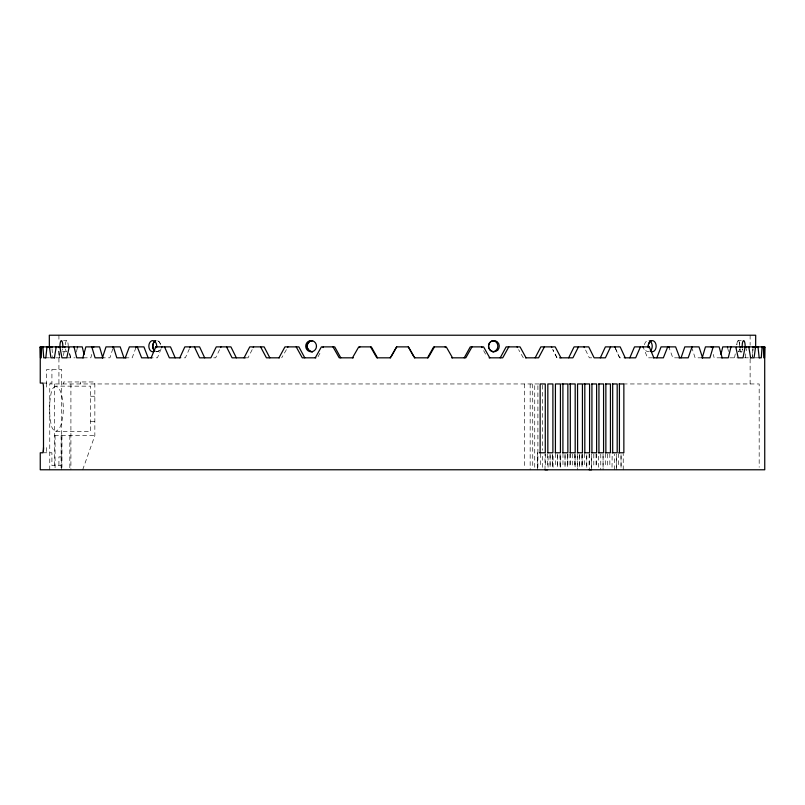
<?xml version="1.0" encoding="UTF-8"?>
<svg xmlns="http://www.w3.org/2000/svg" width="805" height="805" viewBox="0 0 805 805"><rect width="100%" height="100%" fill="white"/><g stroke="black" fill="none" stroke-linecap="round" stroke-linejoin="round"><path stroke-width="0.6" stroke-dasharray="4.03 3.02" d="M534.741 467.292L534.741 383.955M537.317 469.778L537.327 452.782L537.307 467.353M537.891 467.282L537.891 383.955M542.449 467.353L542.449 453.99M545.015 469.778L545.015 453.99M548.054 467.282L548.054 453.607M553.075 467.282L553.075 453.607M560.501 467.282L560.501 453.607M577.497 467.282L577.497 453.607L577.497 469.778M591.514 469.778L591.514 453.99M591.595 467.282L591.595 453.607M598.518 467.282L598.518 453.607M603.066 467.282L603.066 453.607M612.031 467.282L612.152 453.99M614.376 469.778L614.376 453.99M616.499 467.292L616.509 453.607M616.59 469.778L616.59 453.99M623.231 469.778L623.231 453.607M745.289 357.823L746.487 348.706M63.464 355.538L64.561 348.706M734.522 357.823L735.599 352.127M76.405 352.127L77.391 347.569M91.76 354.401L90.834 357.823L82.845 357.823M112.821 348.706L109.913 357.823L102.406 357.823M82.684 469.778L94.849 435.606L94.849 381.962L63.726 381.962L63.726 383.955M135.944 347.569L132.191 357.823L125.258 357.823M161.161 348.706L157.438 357.823L151.149 357.823M189.437 348.706L185.361 357.823L180.914 357.823M219.614 349.622L215.67 357.823L210.88 357.823M252.196 349.622L248.02 357.823L246.048 357.823M286.429 349.622L281.7 357.823M317.995 356.796L321.366 350.648M55.656 386.148C50.524 388.181 51.047 395.597 50.041 400.125A22.087 5.152 -90 0 0 50.041 417.453C51.047 421.981 50.524 429.397 55.656 431.43L90.663 431.43L90.663 386.148L55.656 386.148C61.723 388.765 61.905 397.257 63.021 402.923A21.272 7.446 90 0 1 63.021 414.645C61.905 420.311 61.723 428.813 55.656 431.43M63.515 340.606L66.775 340.606M739.664 346.17A5.575 1.439 90 0 0 738.416 340.646A5.575 1.439 90 0 0 736.827 344.731A5.575 1.439 -90 0 1 738.225 340.606L741.486 340.606M62.428 351.745L66.775 351.745M738.225 351.745L742.572 351.745M46.811 357.823L49.508 357.823M55.937 357.823L61.341 357.823M66.785 357.823L75.177 357.823M523.3 357.823L518.581 349.622M556.98 357.823L552.804 349.622L556.98 357.823L558.952 357.823M591.745 357.823L589.33 357.823L585.396 349.622M615.563 348.706L619.639 357.823L625.203 357.823M652.593 357.823L647.562 357.823L643.376 347.569M678.585 357.823L672.809 357.823L669.056 347.569M702.02 357.823L695.087 357.823L692.179 348.706M721.018 357.823L714.166 357.823L713.25 354.401M729.823 357.823L738.215 357.823M744.384 357.823L749.063 357.823M754.798 357.823L758.189 357.823M42.836 383.079L51.923 383.079L51.923 369.394M538.907 383.955L49.759 383.955L49.759 469.778M623.231 383.955L759.175 383.955L759.175 467.292M90.663 396.251L94.849 396.251M90.663 421.327L94.849 421.327M54.428 435.606L94.849 435.606M42.836 452.782L51.923 452.782L51.923 465.592L61.713 465.592M61.713 456.888L58.926 456.888L58.926 465.592M483.634 350.648L487.005 356.796M615.06 347.569L619.639 357.823M727.609 347.569L728.595 352.127M740.439 348.706L741.536 355.538M52.033 348.706L52.607 356.685M621.047 467.353L621.037 453.99L621.058 467.353M750.119 335.222L750.119 345.214M750.119 358.96L750.119 383.955M618.653 453.607L618.653 467.292M609.808 453.607L609.878 467.353M607.604 453.99L607.604 467.353M605.33 453.607L605.33 467.282M603.066 453.99L603.066 469.778M600.772 453.99L600.772 469.778M596.233 453.607L596.233 467.282M596.133 453.99L596.133 467.353M593.808 453.99L593.808 467.353M589.28 453.607L589.28 469.778M589.129 453.99L589.129 467.353M584.601 453.607L584.601 467.282M582.226 453.607L582.226 467.282M574.8 453.99L574.8 467.353M572.385 453.99L572.385 467.353M570.272 453.607L570.272 467.282M569.95 453.99L569.95 467.353M567.857 453.607L567.857 467.282M562.967 453.607L562.967 467.282M555.581 453.607L555.581 467.282M547.571 453.99L547.571 467.353M545.538 453.607L545.538 467.282M542.449 385.203L542.449 450.277M540.447 453.607L540.447 467.282M532.719 383.955L532.739 467.292M530.163 383.955L530.163 469.778M524.488 383.955L524.488 467.292M80.661 381.962L80.661 383.955M70.91 383.955L70.91 469.778M69.844 435.606L69.844 469.778M61.955 435.606L61.955 467.333M61.713 469.778L61.713 369.394L46.7 369.394L46.7 383.079M61.1 435.606L61.1 469.778M58.926 335.222L58.926 341.33M58.926 351.091L58.926 383.955M55.072 435.606L55.072 469.778M54.428 383.955L54.428 467.333M46.348 383.079L46.348 388.302M46.348 447.55L46.348 452.782M66.402 351.554A5.575 1.439 90 0 1 65.527 348.957M65.386 344.731A5.575 1.439 90 0 1 66.966 340.646A5.575 1.439 90 0 1 68.214 346.17M62.629 348.957A5.575 1.489 -90 0 1 62.398 350.115M738.225 340.606A5.575 1.439 -90 0 1 739.614 344.731M649.283 351.554A5.575 3.945 -90 0 1 644.855 348.957M644.463 344.731A5.575 3.945 -90 0 1 648.267 340.606M550.087 453.99L550.087 467.353L550.087 453.99M552.602 453.99L552.602 467.353L552.602 453.99M557.624 453.99L557.624 467.353L557.624 453.99M560.109 453.99L560.109 467.353L560.109 453.99M565.04 453.99L565.04 467.353L565.04 453.99M567.505 453.99L567.505 467.353L567.505 453.99M575.102 453.607L575.102 467.282L575.102 453.607M579.63 453.99L579.62 467.343L579.63 453.99M582.025 453.99L582.005 467.343L582.025 453.99M752.967 348.706L752.393 356.685L752.977 348.706M70.478 357.823L69.401 352.127L70.478 357.823M59.711 357.823L58.805 350.99L59.711 357.823M586.754 467.353L586.754 453.99L586.754 467.353M160.537 344.731A5.575 3.945 -90 0 0 156.733 340.606A5.575 3.945 90 0 1 160.537 344.731M155.717 351.554A5.575 3.945 -90 0 0 160.145 348.957A5.575 3.945 90 0 1 155.717 351.554M738.598 351.554A5.575 1.439 -90 0 0 739.473 348.957A5.575 1.439 90 0 1 738.598 351.554M742.371 348.957A5.575 1.489 -90 0 0 742.602 350.115A5.575 1.489 90 0 1 742.371 348.957"/><path stroke-width="1.21" d="M763.371 347.569L763.331 346.875L763.834 357.823L764.529 357.823L764.7 346.875L764.75 469.778L40.25 469.778L40.25 452.782L42.836 452.782L43.299 451.253A5.202 0.684 90 0 0 43.5 447.55L43.5 388.302A5.202 0.684 -90 0 0 43.299 384.609L42.836 383.079L40.25 383.079L40.25 346.875L68.425 346.875L68.546 347.569M755.694 346.875L755.643 347.569L755.694 335.222L49.306 335.222L49.357 347.569L49.357 346.875M764.69 347.569L764.7 346.875L736.575 346.875L736.444 347.569M41.629 347.569L41.669 346.875L41.166 357.823L40.471 357.823L40.3 346.875L40.3 347.569M50.655 347.569L50.685 346.875M762.053 347.569L762.094 346.875L761.278 357.823L759.035 357.823M753.057 347.569L753.108 346.875M55.807 347.569L55.877 346.875M45.825 357.823L46.982 346.875L46.901 347.569M755.462 347.569L755.553 346.875L754.084 357.823L750.32 357.823M746.638 347.569L746.728 346.875M64.742 347.569L64.853 346.875M54.398 357.823L56.199 346.875M745.138 346.875L743.035 357.823L738.175 357.823L735.79 346.875L722.769 346.875L720.948 354.401M77.391 347.569L77.542 346.875M730.98 346.875L728.263 357.823L721.28 357.823M93.591 347.569L93.783 346.875M82.845 357.823L85.863 346.875L99.558 346.875L102.768 357.823M702.232 357.823L705.442 346.875L719.127 346.875L722.155 357.823M713.21 346.875L709.919 357.823L702.02 357.823M126.103 357.823L116.795 357.823L113.404 346.875M102.406 357.823L105.998 346.875L120.197 346.875L123.94 357.823M681.06 357.823L684.803 346.875L699.002 346.875L702.594 357.823M678.907 357.823L688.205 357.823L692.048 346.875M135.944 347.569L136.206 346.875M125.258 357.823L129.374 346.875L143.924 346.875L148.16 357.823M656.84 357.823L661.076 346.875L675.626 346.875L679.742 357.823M667.707 346.875L663.36 357.823L653.328 357.823M161.624 347.569L161.916 346.875M151.149 357.823L155.747 346.875L170.489 346.875L175.178 357.823M155.446 347.569L155.747 346.875M629.822 357.823L634.511 346.875L649.253 346.875L653.851 357.823M640.458 346.875L635.658 357.823L624.771 357.823M189.95 347.569L190.262 346.875M179.797 357.823L184.818 346.875L199.6 346.875L204.671 357.823M600.329 357.823L605.4 346.875L620.182 346.875L625.203 357.823M610.603 346.875L605.4 357.823L594.12 357.823L588.727 346.875L574.076 346.875L568.662 357.823M220.6 347.569L220.932 346.875M578.473 346.875L572.919 357.823L559.535 357.823M253.233 347.569L253.595 346.875M535.174 357.823L540.859 346.875L555.229 346.875L560.934 357.823M244.066 357.823L249.771 346.875L264.141 346.875L269.826 357.823M287.516 347.569L287.888 346.875M544.411 346.875L538.575 357.823L525.605 357.823M500.227 357.823L506.134 346.875L520.05 346.875L526.017 357.823M278.983 357.823L284.94 346.875L298.866 346.875L304.773 357.823M323.047 347.569L323.429 346.875M508.8 346.875L502.733 357.823L489.138 357.823M464.213 357.823L470.281 346.875L483.594 346.875L489.742 357.823M359.453 347.569L359.845 346.875M427.525 357.823L433.674 346.875L446.252 346.875L452.521 357.823M315.258 357.823L321.406 346.875L334.719 346.875L340.787 357.823M391.139 356.796L396.724 346.875M472.012 346.875L465.803 357.823L451.655 357.823M352.479 357.823L358.748 346.875L371.326 346.875L377.475 357.823M434.469 346.875L428.169 357.823L414.434 357.823M390.264 357.823L396.583 346.875L408.417 346.875L414.736 357.823M45.966 357.823L43.722 357.823L42.907 346.875L42.947 347.569M54.68 357.823L50.916 357.823L49.447 346.875L49.538 347.569M83.72 357.823L76.737 357.823L74.03 346.875M102.98 357.823L95.081 357.823L91.79 346.875M151.672 357.823L141.64 357.823L137.293 346.875M180.229 357.823L169.342 357.823L164.542 346.875M245.465 357.823L232.082 357.823L226.527 346.875M279.395 357.823L266.425 357.823L260.589 346.875M315.862 357.823L302.267 357.823L296.21 346.875M353.345 357.823L339.197 357.823L332.988 346.875M390.566 357.823L376.831 357.823L370.531 346.875M561.729 383.955L567.857 383.955L567.857 452.782L562.574 452.782M569.075 383.955L575.183 383.955L575.183 452.782L569.95 452.782M583.454 383.955L589.572 383.955L589.572 452.782L584.39 452.782M591.725 383.955L596.616 383.955L596.616 452.782L591.514 452.782M598.679 383.955L603.569 383.955L603.569 452.782L598.447 452.782M605.521 383.955L610.432 383.955L610.432 452.782L605.34 452.782M612.273 383.955L617.183 383.955L617.183 452.782L612.152 452.782M618.965 383.955L623.855 383.955L623.855 452.782L618.814 452.782M539.38 452.782L545.277 452.782L545.277 383.955L540.145 383.955L540.145 452.782M547.571 452.782L552.894 452.782L552.894 383.955L547.833 383.955L547.833 452.782M555.108 452.782L560.421 452.782L560.421 383.955L555.42 383.955L555.42 452.782M577.215 452.782L582.428 452.782L582.428 383.955L577.547 383.955L577.608 452.782M545.015 469.778L547.571 469.778M589.129 469.778L591.514 469.778M408.276 346.875L413.861 356.796M445.155 346.875L445.547 347.569M481.571 346.875L481.954 347.569M517.112 346.875L517.484 347.569M551.405 346.875L551.767 347.569M236.338 357.823L230.924 346.875L216.273 346.875L210.88 357.823L199.6 357.823L194.397 346.875M584.068 346.875L584.41 347.569M614.738 346.875L615.06 347.569M649.253 346.875L649.555 347.569M643.084 346.875L643.376 347.569M668.794 346.875L669.056 347.569M112.962 346.875L113.193 347.569M691.586 346.875L691.817 347.569M711.217 346.875L711.409 347.569M84.052 354.401L82.241 346.875L69.21 346.875L66.785 357.823L61.965 357.823L59.862 346.875M727.458 346.875L727.619 347.569M748.801 346.875L750.602 357.823M740.137 346.875L740.258 347.569M758.099 347.569L758.008 346.875L759.175 357.823M58.272 346.875L58.363 347.569M749.123 346.875L749.203 347.569M51.892 346.875L51.943 347.569M754.305 346.875L754.345 347.569M619.417 383.955L619.417 452.782M612.686 383.955L612.686 452.782M605.863 383.955L605.863 452.782M598.94 383.955L598.94 452.782M591.927 383.955L591.927 452.782M584.812 383.955L584.812 452.782M570.302 383.955L570.302 452.782M562.906 383.955L562.906 452.782M156.593 347.619A5.575 3.975 -90 0 0 152.759 340.606A5.575 3.904 90 0 0 148.845 346.17A5.575 3.904 90 0 0 152.759 351.745A5.575 3.975 -90 0 0 154.741 351A5.575 3.945 90 0 1 152.829 345.446A5.575 3.945 -90 0 1 155.717 340.787A5.575 3.945 90 0 0 152.829 345.446A5.575 3.945 -90 0 0 154.761 351M62.78 347.619A5.575 1.489 -90 0 0 61.341 340.606A5.575 1.399 90 0 0 59.993 347.619M43.5 447.55A5.202 0.684 -90 0 1 43.299 451.243M742.22 347.619A5.575 1.489 90 0 1 743.659 340.606A5.575 1.489 90 0 1 745.098 347.619M651.215 340.787A5.575 3.975 -90 0 0 648.407 347.619A5.575 3.975 90 0 1 652.241 340.606A5.575 3.904 -90 0 1 656.156 346.17A5.575 3.904 -90 0 1 652.241 351.745A5.575 3.975 90 0 1 650.259 351A5.575 3.945 -90 0 0 652.171 345.446A5.575 3.945 -90 0 0 649.283 340.787M492.459 340.606A5.575 5.383 -90 0 1 497.842 346.17A5.575 5.383 -90 0 1 492.459 351.745M493.918 351.745A5.575 5.394 90 0 1 488.514 346.17A5.575 5.394 90 0 1 493.918 340.606M316.486 346.17A5.575 5.394 -90 0 0 311.082 340.606A5.575 5.373 90 0 0 305.719 346.17A5.575 5.373 90 0 0 311.082 351.745A5.575 5.394 -90 0 0 316.486 346.17M307.158 346.17A5.575 5.383 -90 0 0 312.541 351.745A5.575 5.383 90 0 1 307.158 346.17A5.575 5.383 90 0 1 312.541 340.606A5.575 5.383 -90 0 0 307.158 346.17M497.711 350.115A5.575 5.373 -90 0 0 495.306 340.787A5.575 5.373 -90 0 0 488.726 347.619A5.575 5.373 -90 0 0 497.711 350.115"/></g></svg>
